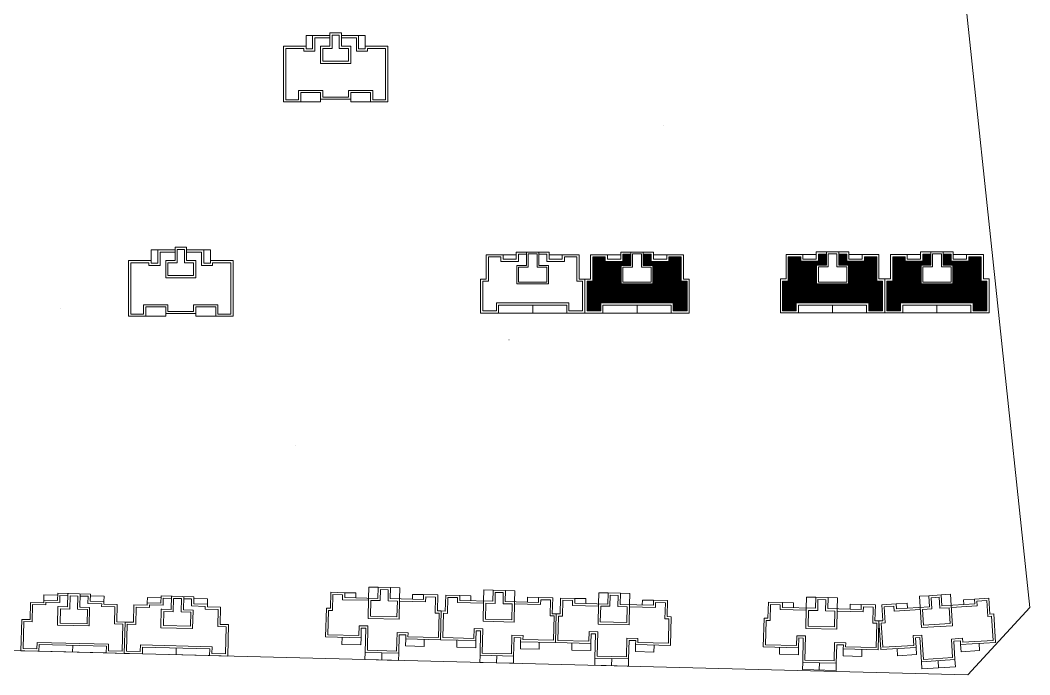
# Model space of a CAD drawing. Extents: x 188590 to 251590, y -4075 to 40422.
# Drawn here: x 195076 to 197816, y -1081 to 695 of the extents above; entities that cross this region are included whole.
import ezdxf

# ---------------------------------------------------------------- set-up
doc = ezdxf.new("R2010")
doc.units = 0
doc.header["$LTSCALE"] = 1000
doc.header["$MEASUREMENT"] = 0
for name, color, linetype, lineweight in [('140', 2, 'Continuous', 5), ('DingDianTu', 5, 'Continuous', 0), ('s2', 1, 'Continuous', 5)]:
    doc.layers.add(name, color=color, linetype=linetype, lineweight=lineweight)

# ---------------------------------------------------------------- blocks, each defined once
blk = doc.blocks.new('dafasfd')
at = {"layer": 'DingDianTu', "color": 7, "const_width": 100}
blk.add_lwpolyline([(36368038, 16363912), (36368954, 16361479), (36372042, 16362641), (36374261, 16356745), (36369114, 16354807), (36369537, 16353684), (36361113, 16350514), (36359352, 16355194), (36360288, 16355546), (36359830, 16356763), (36358894, 16356410), (36357556, 16359967)], close=True, dxfattribs=at)
for points in [[(36363546, 16362221), (36362876, 16363999), (36359039, 16362555), (36359708, 16360777)], [(36371734, 16355794), (36372686, 16353267), (36369878, 16352210), (36369350, 16353614)]]:
    blk.add_lwpolyline(points, dxfattribs=at)
at = {"layer": 'DingDianTu', "color": 7}
for points in [[(36369878, 16352210), (36361642, 16349110), (36361113, 16350514)], [(36368038, 16363912), (36371127, 16365074), (36372042, 16362641)]]:
    blk.add_lwpolyline(points, dxfattribs=at)
blk = doc.blocks.new('*E49')
at = {"layer": 'DingDianTu', "color": 7, "xscale": 0.001000002024510444, "yscale": 0.001000000163912773, "zscale": 0.001, "rotation": 339.3761177849276}
blk.add_blockref('dafasfd', (22613, -20413), dxfattribs=at)
blk = doc.blocks.new('*E48')
at = {"layer": 'DingDianTu', "color": 7, "xscale": 0.001000002024510444, "yscale": 0.001000000163912773, "zscale": 0.001, "rotation": 339.3761177849276}
blk.add_blockref('dafasfd', (22613, -20413), dxfattribs=at)
blk = doc.blocks.new('*E47')
at = {"layer": 'DingDianTu', "color": 7, "xscale": 0.001000002024510444, "yscale": 0.001000000163912773, "zscale": 0.001, "rotation": 339.3761177849276}
blk.add_blockref('dafasfd', (22613, -20413), dxfattribs=at)
blk = doc.blocks.new('*E46')
at = {"layer": 'DingDianTu', "color": 7, "xscale": 0.001000002024510444, "yscale": 0.001000000163912773, "zscale": 0.001, "rotation": 339.3761177849276}
blk.add_blockref('dafasfd', (22613, -20413), dxfattribs=at)

msp = doc.modelspace()

# ---------------------------------------------------------------- hatches: boundary and pattern name
at = {"layer": 's2', "linetype": 'ByBlock'}
h = msp.add_hatch(dxfattribs=at)
h.set_pattern_fill('ANSI31', color=256, scale=1.2, style=0)
h.set_pattern_definition([(45, (-1078464.3228, -567305.7308), (-1.3470384182, 1.3470384182), [])])
h.paths.add_polyline_path([(196885.6, -13.2), (196870, -13.2), (196870, 52.8), (196836.4, 52.8), (196836.4, 40.8), (196788.4, 40.8), (196788.4, 60), (196766.8, 60), (196766.8, 30), (196793.2, 30), (196793.2, -20.4), (196706.8, -20.4), (196706.8, 30), (196733.2, 30), (196733.2, 60), (196711.6, 60), (196711.6, 40.8), (196663.6, 40.8), (196663.6, 52.8), (196630, 52.8), (196630, -13.2), (196614.4, -13.2), (196614.4, -93.6), (196651.6, -93.6), (196651.6, -72), (196750, -72), (196848.4, -72), (196848.4, -93.6), (196885.6, -93.6)])
h = msp.add_hatch(dxfattribs=at)
h.set_pattern_fill('ANSI31', color=256, scale=1.2, style=0)
h.set_pattern_definition([(45, (-1077933.803, -567305.3155), (-1.3470384182, 1.3470384182), [])])
h.paths.add_polyline_path([(197416.1, -12.8), (197400.5, -12.8), (197400.5, 53.2), (197366.9, 53.2), (197366.9, 41.2), (197318.9, 41.2), (197318.9, 60.4), (197297.3, 60.4), (197297.3, 30.4), (197323.7, 30.4), (197323.7, -20), (197237.3, -20), (197237.3, 30.4), (197263.7, 30.4), (197263.7, 60.4), (197242.1, 60.4), (197242.1, 41.2), (197194.1, 41.2), (197194.1, 53.2), (197160.5, 53.2), (197160.5, -12.8), (197144.9, -12.8), (197144.9, -93.2), (197182.1, -93.2), (197182.1, -71.6), (197280.5, -71.6), (197378.9, -71.6), (197378.9, -93.2), (197416.1, -93.2)])
h = msp.add_hatch(dxfattribs=at)
h.set_pattern_fill('ANSI31', color=256, scale=1.2, style=0)
h.set_pattern_definition([(45, (-1077650.603, -567305.3155), (-1.3470384182, 1.3470384182), [])])
h.paths.add_polyline_path([(197699.3, -12.8), (197683.7, -12.8), (197683.7, 53.2), (197650.1, 53.2), (197650.1, 41.2), (197602.1, 41.2), (197602.1, 60.4), (197580.5, 60.4), (197580.5, 30.4), (197606.9, 30.4), (197606.9, -20), (197520.5, -20), (197520.5, 30.4), (197546.9, 30.4), (197546.9, 60.4), (197525.3, 60.4), (197525.3, 41.2), (197477.3, 41.2), (197477.3, 53.2), (197443.7, 53.2), (197443.7, -12.8), (197428.1, -12.8), (197428.1, -93.2), (197465.3, -93.2), (197465.3, -71.6), (197563.7, -71.6), (197662.1, -71.6), (197662.1, -93.2), (197699.3, -93.2)])

# ---------------------------------------------------------------- linework, layer by layer
at = {"layer": '140', "color": 7}
for p, q in [((197815.7, -898.1), (197505.6, 2027.2)), ((195916.6, 660.6), (195916.6, 653.4)), ((195947.8, 660.6), (195916.6, 660.6)), ((195947.8, 653.4), (195947.8, 660.6)), ((195947.8, 624.6), (195947.8, 660.6)), ((195851.8, 653.4), (195869.8, 653.4)), ((195851.8, 624.6), (195851.8, 653.4)), ((195869.8, 653.4), (195869.8, 617.4)), ((195916.6, 653.4), (195869.8, 653.4)), ((195875.8, 647.4), (195875.8, 611.4)), ((195916.6, 647.4), (195875.8, 647.4)), ((195916.6, 653.4), (195916.6, 624.6)), ((195922.6, 654.6), (195922.6, 653.4)), ((195941.8, 654.6), (195922.6, 654.6)), ((195922.6, 653.4), (195922.6, 618.6)), ((195941.8, 618.6), (195941.8, 654.6)), ((195994.6, 653.4), (195947.8, 653.4)), ((195988.6, 647.4), (195947.8, 647.4)), ((195988.6, 611.4), (195988.6, 647.4)), ((196012.6, 653.4), (195994.6, 653.4)), ((195994.6, 617.4), (195994.6, 653.4)), ((196012.6, 624.6), (196012.6, 653.4)), ((195790.6, 624.6), (195790.6, 473.4)), ((195830.2, 624.6), (195790.6, 624.6)), ((195796.6, 618.6), (195796.6, 479.4)), ((195830.2, 618.6), (195796.6, 618.6)), ((195851.8, 624.6), (195830.2, 624.6)), ((195845.8, 618.6), (195830.2, 618.6)), ((195845.8, 611.4), (195845.8, 618.6)), ((195875.8, 611.4), (195845.8, 611.4)), ((195851.8, 617.4), (195851.8, 624.6)), ((195869.8, 617.4), (195851.8, 617.4)), ((195891.4, 624.6), (195891.4, 577.8)), ((195916.6, 624.6), (195891.4, 624.6)), ((195897.4, 618.6), (195897.4, 583.8)), ((195922.6, 618.6), (195897.4, 618.6)), ((195967, 618.6), (195941.8, 618.6)), ((195973, 624.6), (195947.8, 624.6)), ((195967, 583.8), (195967, 618.6)), ((195973, 577.8), (195973, 624.6)), ((196018.6, 611.4), (195988.6, 611.4)), ((196012.6, 617.4), (195994.6, 617.4)), ((196012.6, 624.6), (196012.6, 617.4)), ((196034.2, 624.6), (196012.6, 624.6)), ((196018.6, 618.6), (196018.6, 611.4)), ((196034.2, 618.6), (196018.6, 618.6)), ((196073.8, 624.6), (196034.2, 624.6)), ((196067.8, 618.6), (196034.2, 618.6)), ((196067.8, 479.4), (196067.8, 618.6)), ((196073.8, 473.4), (196073.8, 624.6)), ((195891.4, 577.8), (195973, 577.8)), ((195897.4, 583.8), (195967, 583.8)), ((195831.4, 504.6), (195897.4, 504.6)), ((195831.4, 479.4), (195831.4, 504.6)), ((195837.4, 498.6), (195891.4, 498.6)), ((195837.4, 473.4), (195837.4, 498.6)), ((195891.4, 498.6), (195891.4, 480.6)), ((195897.4, 504.6), (195897.4, 486.6)), ((195967, 504.6), (196033, 504.6)), ((195967, 486.6), (195967, 504.6)), ((195973, 498.6), (196027, 498.6)), ((195973, 480.6), (195973, 498.6)), ((196027, 498.6), (196027, 473.4)), ((196033, 504.6), (196033, 479.4)), ((195790.6, 473.4), (195837.4, 473.4)), ((195796.6, 479.4), (195831.4, 479.4)), ((195837.4, 473.4), (195891.4, 473.4)), ((195891.4, 473.4), (195891.4, 480.6)), ((195891.4, 480.6), (195932.2, 480.6)), ((195897.4, 486.6), (195932.2, 486.6)), ((195932.2, 486.6), (195967, 486.6)), ((195932.2, 480.6), (195973, 480.6)), ((195973, 473.4), (195973, 480.6)), ((196027, 473.4), (195973, 473.4)), ((196027, 473.4), (196073.8, 473.4)), ((196033, 479.4), (196067.8, 479.4)), ((195431.7, 72), (195449.7, 72)), ((195431.7, 43.2), (195431.7, 72)), ((195449.7, 72), (195449.7, 36)), ((195496.5, 72), (195449.7, 72)), ((195455.7, 66), (195455.7, 30)), ((195496.5, 66), (195455.7, 66)), ((195496.5, 79.2), (195496.5, 72)), ((195527.7, 79.2), (195496.5, 79.2)), ((195496.5, 72), (195496.5, 43.2)), ((195502.5, 73.2), (195502.5, 72)), ((195521.7, 73.2), (195502.5, 73.2)), ((195502.5, 72), (195502.5, 37.2)), ((195521.7, 37.2), (195521.7, 73.2)), ((195527.7, 72), (195527.7, 79.2)), ((195527.7, 43.2), (195527.7, 79.2)), ((195574.5, 72), (195527.7, 72)), ((195568.5, 66), (195527.7, 66)), ((195568.5, 30), (195568.5, 66)), ((195592.5, 72), (195574.5, 72)), ((195574.5, 36), (195574.5, 72)), ((195592.5, 43.2), (195592.5, 72)), ((196340.8, 58.8), (196386.4, 58.8)), ((196340.8, -7.2), (196340.8, 58.8)), ((196384, 58.8), (196386.4, 58.8)), ((196386.4, 58.8), (196422.4, 58.8)), ((196386.4, 58.8), (196386.4, 46.8)), ((196422.4, 66), (196511.2, 66)), ((196422.4, 46.8), (196422.4, 66)), ((196428.4, 60), (196450, 60)), ((196428.4, 40.8), (196428.4, 60)), ((196450, 66), (196450, 30)), ((196478.8, 61.2), (196454.8, 61.2)), ((196454.8, 61.2), (196454.8, 25.2)), ((196478.8, 25.2), (196478.8, 61.2)), ((196483.6, 30), (196483.6, 66)), ((196483.6, 60), (196505.2, 60)), ((196505.2, 60), (196505.2, 40.8)), ((196511.2, 66), (196511.2, 46.8)), ((196547.2, 58.8), (196511.2, 58.8)), ((196547.2, 58.8), (196592.8, 58.8)), ((196547.2, 46.8), (196547.2, 58.8)), ((196592.8, 58.8), (196592.8, -7.2)), ((196624, 58.8), (196669.6, 58.8)), ((196624, -7.2), (196624, 58.8)), ((196667.2, 58.8), (196669.6, 58.8)), ((196669.6, 58.8), (196705.6, 58.8)), ((196669.6, 58.8), (196669.6, 46.8)), ((196705.6, 66), (196794.4, 66)), ((196705.6, 46.8), (196705.6, 66)), ((196711.6, 60), (196733.2, 60)), ((196711.6, 40.8), (196711.6, 60)), ((196733.2, 66), (196733.2, 30)), ((196762, 61.2), (196738, 61.2)), ((196738, 61.2), (196738, 25.2)), ((196762, 25.2), (196762, 61.2)), ((196766.8, 30), (196766.8, 66)), ((196766.8, 60), (196788.4, 60)), ((196788.4, 60), (196788.4, 40.8)), ((196794.4, 66), (196794.4, 46.8)), ((196830.4, 58.8), (196794.4, 58.8)), ((196830.4, 58.8), (196876, 58.8)), ((196830.4, 46.8), (196830.4, 58.8)), ((196876, 58.8), (196876, -7.2)), ((197154.5, 59.2), (197200.1, 59.2)), ((197154.5, -6.8), (197154.5, 59.2)), ((197197.7, 59.2), (197200.1, 59.2)), ((197200.1, 59.2), (197236.1, 59.2)), ((197200.1, 59.2), (197200.1, 47.2)), ((197236.1, 66.4), (197324.9, 66.4)), ((197236.1, 47.2), (197236.1, 66.4)), ((197242.1, 60.4), (197263.7, 60.4)), ((197242.1, 41.2), (197242.1, 60.4)), ((197263.7, 66.4), (197263.7, 30.4)), ((197292.5, 61.6), (197268.5, 61.6)), ((197268.5, 61.6), (197268.5, 25.6)), ((197292.5, 25.6), (197292.5, 61.6)), ((197297.3, 30.4), (197297.3, 66.4)), ((197297.3, 60.4), (197318.9, 60.4)), ((197318.9, 60.4), (197318.9, 41.2)), ((197324.9, 66.4), (197324.9, 47.2)), ((197360.9, 59.2), (197324.9, 59.2)), ((197360.9, 59.2), (197406.5, 59.2)), ((197360.9, 47.2), (197360.9, 59.2)), ((197406.5, 59.2), (197406.5, -6.8)), ((197437.7, 59.2), (197483.3, 59.2)), ((197437.7, -6.8), (197437.7, 59.2)), ((197480.9, 59.2), (197483.3, 59.2)), ((197483.3, 59.2), (197519.3, 59.2)), ((197483.3, 59.2), (197483.3, 47.2)), ((197519.3, 66.4), (197608.1, 66.4)), ((197519.3, 47.2), (197519.3, 66.4)), ((197525.3, 60.4), (197546.9, 60.4)), ((197525.3, 41.2), (197525.3, 60.4)), ((197546.9, 66.4), (197546.9, 30.4)), ((197575.7, 61.6), (197551.7, 61.6)), ((197551.7, 61.6), (197551.7, 25.6)), ((197575.7, 25.6), (197575.7, 61.6)), ((197580.5, 30.4), (197580.5, 66.4)), ((197580.5, 60.4), (197602.1, 60.4)), ((197602.1, 60.4), (197602.1, 41.2)), ((197608.1, 66.4), (197608.1, 47.2)), ((197644.1, 59.2), (197608.1, 59.2)), ((197644.1, 59.2), (197689.7, 59.2)), ((197644.1, 47.2), (197644.1, 59.2)), ((197689.7, 59.2), (197689.7, -6.8)), ((195370.5, 43.2), (195370.5, -108)), ((195410.1, 43.2), (195370.5, 43.2)), ((195376.5, 37.2), (195376.5, -102)), ((195410.1, 37.2), (195376.5, 37.2)), ((195431.7, 43.2), (195410.1, 43.2)), ((195425.7, 37.2), (195410.1, 37.2)), ((195425.7, 30), (195425.7, 37.2)), ((195455.7, 30), (195425.7, 30)), ((195431.7, 36), (195431.7, 43.2)), ((195449.7, 36), (195431.7, 36)), ((195471.3, 43.2), (195471.3, -3.6)), ((195496.5, 43.2), (195471.3, 43.2)), ((195477.3, 37.2), (195477.3, 2.4)), ((195502.5, 37.2), (195477.3, 37.2)), ((195546.9, 37.2), (195521.7, 37.2)), ((195552.9, 43.2), (195527.7, 43.2)), ((195546.9, 2.4), (195546.9, 37.2)), ((195552.9, -3.6), (195552.9, 43.2)), ((195598.5, 30), (195568.5, 30)), ((195592.5, 36), (195574.5, 36)), ((195592.5, 43.2), (195592.5, 36)), ((195614.1, 43.2), (195592.5, 43.2)), ((195598.5, 37.2), (195598.5, 30)), ((195614.1, 37.2), (195598.5, 37.2)), ((195653.7, 43.2), (195614.1, 43.2)), ((195647.7, 37.2), (195614.1, 37.2)), ((195647.7, -102), (195647.7, 37.2)), ((195653.7, -108), (195653.7, 43.2)), ((196346.8, 52.8), (196380.4, 52.8)), ((196346.8, -13.2), (196346.8, 52.8)), ((196380.4, 52.8), (196380.4, 40.8)), ((196380.4, 40.8), (196428.4, 40.8)), ((196386.4, 46.8), (196422.4, 46.8)), ((196423.6, 30), (196423.6, -20.4)), ((196450, 30), (196423.6, 30)), ((196510, 30), (196483.6, 30)), ((196505.2, 40.8), (196553.2, 40.8)), ((196510, -20.4), (196510, 30)), ((196511.2, 46.8), (196547.2, 46.8)), ((196553.2, 52.8), (196586.8, 52.8)), ((196553.2, 40.8), (196553.2, 52.8)), ((196586.8, 52.8), (196586.8, -13.2)), ((196630, 52.8), (196663.6, 52.8)), ((196630, -13.2), (196630, 52.8)), ((196663.6, 52.8), (196663.6, 40.8)), ((196663.6, 40.8), (196711.6, 40.8)), ((196669.6, 46.8), (196705.6, 46.8)), ((196706.8, 30), (196706.8, -20.4)), ((196733.2, 30), (196706.8, 30)), ((196793.2, 30), (196766.8, 30)), ((196788.4, 40.8), (196836.4, 40.8)), ((196793.2, -20.4), (196793.2, 30)), ((196794.4, 46.8), (196830.4, 46.8)), ((196836.4, 52.8), (196870, 52.8)), ((196836.4, 40.8), (196836.4, 52.8)), ((196870, 52.8), (196870, -13.2)), ((197160.5, 53.2), (197194.1, 53.2)), ((197160.5, -12.8), (197160.5, 53.2)), ((197194.1, 53.2), (197194.1, 41.2)), ((197194.1, 41.2), (197242.1, 41.2)), ((197200.1, 47.2), (197236.1, 47.2)), ((197237.3, 30.4), (197237.3, -20)), ((197263.7, 30.4), (197237.3, 30.4)), ((197323.7, 30.4), (197297.3, 30.4)), ((197318.9, 41.2), (197366.9, 41.2)), ((197323.7, -20), (197323.7, 30.4)), ((197324.9, 47.2), (197360.9, 47.2)), ((197366.9, 53.2), (197400.5, 53.2)), ((197366.9, 41.2), (197366.9, 53.2)), ((197400.5, 53.2), (197400.5, -12.8)), ((197443.7, 53.2), (197477.3, 53.2)), ((197443.7, -12.8), (197443.7, 53.2)), ((197477.3, 53.2), (197477.3, 41.2)), ((197477.3, 41.2), (197525.3, 41.2)), ((197483.3, 47.2), (197519.3, 47.2)), ((197520.5, 30.4), (197520.5, -20)), ((197546.9, 30.4), (197520.5, 30.4)), ((197606.9, 30.4), (197580.5, 30.4)), ((197602.1, 41.2), (197650.1, 41.2)), ((197606.9, -20), (197606.9, 30.4)), ((197608.1, 47.2), (197644.1, 47.2)), ((197650.1, 53.2), (197683.7, 53.2)), ((197650.1, 41.2), (197650.1, 53.2)), ((197683.7, 53.2), (197683.7, -12.8)), ((195477.3, 2.4), (195546.9, 2.4)), ((196428.4, 25.2), (196428.4, -15.6)), ((196454.8, 25.2), (196428.4, 25.2)), ((196505.2, 25.2), (196478.8, 25.2)), ((196505.2, -15.6), (196505.2, 25.2)), ((196711.6, 25.2), (196711.6, -15.6)), ((196738, 25.2), (196711.6, 25.2)), ((196788.4, 25.2), (196762, 25.2)), ((196788.4, -15.6), (196788.4, 25.2)), ((197242.1, 25.6), (197242.1, -15.2)), ((197268.5, 25.6), (197242.1, 25.6)), ((197318.9, 25.6), (197292.5, 25.6)), ((197318.9, -15.2), (197318.9, 25.6)), ((197525.3, 25.6), (197525.3, -15.2)), ((197551.7, 25.6), (197525.3, 25.6)), ((197602.1, 25.6), (197575.7, 25.6)), ((197602.1, -15.2), (197602.1, 25.6)), ((195471.3, -3.6), (195552.9, -3.6)), ((196325.2, -7.2), (196340.8, -7.2)), ((196325.2, -99.6), (196325.2, -7.2)), ((196331.2, -13.2), (196346.8, -13.2)), ((196331.2, -93.6), (196331.2, -13.2)), ((196423.6, -19.2), (196423.6, -20.4)), ((196423.6, -20.4), (196510, -20.4)), ((196428.4, -15.6), (196505.2, -15.6)), ((196508.8, -20.4), (196510, -20.4)), ((196586.8, -13.2), (196602.4, -13.2)), ((196592.8, -7.2), (196608.4, -7.2)), ((196602.4, -13.2), (196602.4, -93.6)), ((196608.4, -7.2), (196608.4, -99.6)), ((196608.4, -7.2), (196624, -7.2)), ((196608.4, -99.6), (196608.4, -7.2)), ((196614.4, -13.2), (196630, -13.2)), ((196614.4, -93.6), (196614.4, -13.2)), ((196706.8, -19.2), (196706.8, -20.4)), ((196706.8, -20.4), (196793.2, -20.4)), ((196711.6, -15.6), (196788.4, -15.6)), ((196792, -20.4), (196793.2, -20.4)), ((196870, -13.2), (196885.6, -13.2)), ((196876, -7.2), (196891.6, -7.2)), ((196885.6, -13.2), (196885.6, -93.6)), ((196891.6, -7.2), (196891.6, -99.6)), ((197138.9, -6.8), (197154.5, -6.8)), ((197138.9, -99.2), (197138.9, -6.8)), ((197144.9, -12.8), (197160.5, -12.8)), ((197144.9, -93.2), (197144.9, -12.8)), ((197237.3, -18.8), (197237.3, -20)), ((197237.3, -20), (197323.7, -20)), ((197242.1, -15.2), (197318.9, -15.2)), ((197322.5, -20), (197323.7, -20)), ((197400.5, -12.8), (197416.1, -12.8)), ((197406.5, -6.8), (197422.1, -6.8)), ((197416.1, -12.8), (197416.1, -93.2)), ((197422.1, -6.8), (197422.1, -99.2)), ((197422.1, -6.8), (197437.7, -6.8)), ((197422.1, -99.2), (197422.1, -6.8)), ((197428.1, -12.8), (197443.7, -12.8)), ((197428.1, -93.2), (197428.1, -12.8)), ((197520.5, -18.8), (197520.5, -20)), ((197520.5, -20), (197606.9, -20)), ((197525.3, -15.2), (197602.1, -15.2)), ((197605.7, -20), (197606.9, -20)), ((197683.7, -12.8), (197699.3, -12.8)), ((197689.7, -6.8), (197705.3, -6.8)), ((197699.3, -12.8), (197699.3, -93.2)), ((197705.3, -6.8), (197705.3, -99.2)), ((195411.3, -76.8), (195477.3, -76.8)), ((195411.3, -102), (195411.3, -76.8)), ((195477.3, -76.8), (195477.3, -94.8)), ((195546.9, -76.8), (195612.9, -76.8)), ((195546.9, -94.8), (195546.9, -76.8)), ((195612.9, -76.8), (195612.9, -102)), ((196368.4, -72), (196368.4, -93.6)), ((196466.8, -72), (196368.4, -72)), ((196374.4, -78), (196374.4, -99.6)), ((196466.8, -78), (196374.4, -78)), ((196565.2, -72), (196466.8, -72)), ((196559.2, -78), (196466.8, -78)), ((196466.8, -78), (196466.8, -99.6)), ((196559.2, -99.6), (196559.2, -78)), ((196565.2, -93.6), (196565.2, -72)), ((196651.6, -72), (196651.6, -93.6)), ((196750, -72), (196651.6, -72)), ((196657.6, -78), (196657.6, -99.6)), ((196750, -78), (196657.6, -78)), ((196848.4, -72), (196750, -72)), ((196842.4, -78), (196750, -78)), ((196750, -78), (196750, -99.6)), ((196842.4, -99.6), (196842.4, -78)), ((196848.4, -93.6), (196848.4, -72)), ((197182.1, -71.6), (197182.1, -93.2)), ((197280.5, -71.6), (197182.1, -71.6)), ((197188.1, -77.6), (197188.1, -99.2)), ((197280.5, -77.6), (197188.1, -77.6)), ((197378.9, -71.6), (197280.5, -71.6)), ((197372.9, -77.6), (197280.5, -77.6)), ((197280.5, -77.6), (197280.5, -99.2)), ((197372.9, -99.2), (197372.9, -77.6)), ((197378.9, -93.2), (197378.9, -71.6)), ((197465.3, -71.6), (197465.3, -93.2)), ((197563.7, -71.6), (197465.3, -71.6)), ((197471.3, -77.6), (197471.3, -99.2)), ((197563.7, -77.6), (197471.3, -77.6)), ((197662.1, -71.6), (197563.7, -71.6)), ((197656.1, -77.6), (197563.7, -77.6)), ((197563.7, -77.6), (197563.7, -99.2)), ((197656.1, -99.2), (197656.1, -77.6)), ((197662.1, -93.2), (197662.1, -71.6)), ((195370.5, -108), (195417.3, -108)), ((195376.5, -102), (195411.3, -102)), ((195417.3, -82.8), (195471.3, -82.8)), ((195417.3, -108), (195417.3, -82.8)), ((195417.3, -108), (195471.3, -108)), ((195471.3, -82.8), (195471.3, -100.8)), ((195471.3, -108), (195471.3, -100.8)), ((195471.3, -100.8), (195512.1, -100.8)), ((195477.3, -94.8), (195512.1, -94.8)), ((195512.1, -94.8), (195546.9, -94.8)), ((195512.1, -100.8), (195552.9, -100.8)), ((195552.9, -82.8), (195606.9, -82.8)), ((195552.9, -100.8), (195552.9, -82.8)), ((195552.9, -108), (195552.9, -100.8)), ((195606.9, -108), (195552.9, -108)), ((195606.9, -82.8), (195606.9, -108)), ((195606.9, -108), (195653.7, -108)), ((195612.9, -102), (195647.7, -102)), ((196374.4, -99.6), (196325.2, -99.6)), ((196368.4, -93.6), (196331.2, -93.6)), ((196466.8, -99.6), (196374.4, -99.6)), ((196466.8, -99.6), (196559.2, -99.6)), ((196608.4, -99.6), (196559.2, -99.6)), ((196602.4, -93.6), (196565.2, -93.6)), ((196657.6, -99.6), (196608.4, -99.6)), ((196651.6, -93.6), (196614.4, -93.6)), ((196750, -99.6), (196657.6, -99.6)), ((196750, -99.6), (196842.4, -99.6)), ((196891.6, -99.6), (196842.4, -99.6)), ((196885.6, -93.6), (196848.4, -93.6)), ((197188.1, -99.2), (197138.9, -99.2)), ((197182.1, -93.2), (197144.9, -93.2)), ((197280.5, -99.2), (197188.1, -99.2)), ((197280.5, -99.2), (197372.9, -99.2)), ((197422.1, -99.2), (197372.9, -99.2)), ((197416.1, -93.2), (197378.9, -93.2)), ((197471.3, -99.2), (197422.1, -99.2)), ((197465.3, -93.2), (197428.1, -93.2)), ((197563.7, -99.2), (197471.3, -99.2)), ((197563.7, -99.2), (197656.1, -99.2)), ((197705.3, -99.2), (197656.1, -99.2)), ((197699.3, -93.2), (197662.1, -93.2)), ((196021.8, -872.8), (196022.5, -842.8)), ((196022.5, -842.8), (196047.7, -843.4)), ((196046.9, -873.4), (196047.7, -843.4)), ((196047.7, -843.4), (196081.3, -844.2)), ((196081.3, -844.2), (196080.5, -874.2)), ((196081.3, -844.2), (196106.5, -844.8)), ((196106.5, -844.8), (196105.7, -874.8)), ((195140.4, -877.9), (195140.8, -863.5)), ((195140.8, -863.5), (195178, -864.5)), ((195178.1, -859.7), (195177.6, -878.9)), ((195266.9, -861.9), (195178.1, -859.7)), ((195183.9, -865.8), (195183.4, -885)), ((195205.5, -866.4), (195183.9, -865.8)), ((195205.7, -860.4), (195204.8, -895.2)), ((195211.5, -866.6), (195210.6, -902.5)), ((195233.1, -867.1), (195211.5, -866.6)), ((195232.2, -903.1), (195233.1, -867.1)), ((195238.3, -897.2), (195239.3, -861.2)), ((195260.7, -867.8), (195239.1, -867.2)), ((195260.2, -887), (195260.7, -867.8)), ((195266.4, -881.1), (195266.9, -861.9)), ((195303.9, -867.7), (195266.7, -866.7)), ((195303.6, -882.1), (195303.9, -867.7)), ((195421.1, -885.1), (195421.5, -870.7)), ((195421.5, -870.7), (195458.7, -871.6)), ((195458.8, -866.8), (195458.3, -886)), ((195547.6, -869.1), (195458.8, -866.8)), ((195464.6, -873), (195464.2, -892.2)), ((195486.2, -873.5), (195464.6, -873)), ((195486.4, -867.5), (195485.5, -902.3)), ((195492.2, -873.7), (195491.3, -909.7)), ((195513.8, -874.2), (195492.2, -873.7)), ((195512.9, -910.2), (195513.8, -874.2)), ((195519.1, -904.4), (195520, -868.4)), ((195541.4, -874.9), (195519.8, -874.4)), ((195540.9, -894.1), (195541.4, -874.9)), ((195547.1, -888.3), (195547.6, -869.1)), ((195584.6, -874.8), (195547.4, -873.9)), ((195584.3, -889.2), (195584.6, -874.8)), ((195917.8, -900.2), (195918.9, -857)), ((195918.9, -857), (195957.3, -858)), ((195923.7, -906.3), (195924.8, -863.1)), ((195924.8, -863.1), (195951.2, -863.8)), ((195951.2, -863.8), (195950.8, -877)), ((195957.3, -858), (195957, -871.1)), ((195957, -871.1), (196046.9, -873.4)), ((195957.3, -858), (195987.3, -858.7)), ((195987.3, -858.7), (195987, -871.9)), ((196021.8, -872.8), (196020.4, -927.9)), ((196053.5, -849.5), (196052.8, -879.5)), ((196075.1, -850.1), (196053.5, -849.5)), ((196074.4, -880.1), (196075.1, -850.1)), ((196080.5, -874.2), (196170.5, -876.4)), ((196104.4, -930), (196105.7, -874.8)), ((196140.5, -875.7), (196140.8, -862.5)), ((196140.8, -862.5), (196170.8, -863.2)), ((196170.5, -876.4), (196170.8, -863.2)), ((196170.8, -863.2), (196209.2, -864.2)), ((196176.4, -882.6), (196176.7, -869.4)), ((196176.7, -869.4), (196203.1, -870)), ((196203.1, -870), (196202, -913.2)), ((196209.2, -864.2), (196208.2, -907.4)), ((196229.7, -907.9), (196230.8, -864.7)), ((196230.8, -864.7), (196269.2, -865.7)), ((196235.6, -914.1), (196236.7, -870.9)), ((196236.7, -870.9), (196263.1, -871.5)), ((196263.1, -871.5), (196262.7, -884.7)), ((196269.2, -865.7), (196268.9, -878.9)), ((196269.2, -865.7), (196299.2, -866.4)), ((196299.2, -866.4), (196298.9, -879.6)), ((196333.7, -880.5), (196334.4, -850.5)), ((196334.4, -850.5), (196359.6, -851.1)), ((196358.8, -881.1), (196359.6, -851.1)), ((196359.6, -851.1), (196393.2, -851.9)), ((196365.4, -857.3), (196364.7, -887.2)), ((196387, -857.8), (196365.4, -857.3)), ((196386.3, -887.8), (196387, -857.8)), ((196393.2, -851.9), (196392.4, -881.9)), ((196393.2, -851.9), (196418.4, -852.6)), ((196418.4, -852.6), (196417.6, -882.6)), ((196452.4, -883.4), (196452.7, -870.2)), ((196452.7, -870.2), (196482.7, -871)), ((196482.4, -884.2), (196482.7, -871)), ((196482.7, -871), (196521.1, -871.9)), ((196521.1, -871.9), (196520.1, -915.1)), ((196541.6, -915.6), (196542.7, -872.5)), ((196542.7, -872.5), (196581.1, -873.4)), ((196581.1, -873.4), (196580.8, -886.6)), ((196581.1, -873.4), (196611.1, -874.1)), ((196611.1, -874.1), (196610.8, -887.3)), ((196645.6, -888.2), (196646.3, -858.2)), ((196646.3, -858.2), (196671.5, -858.8)), ((196670.8, -888.8), (196671.5, -858.8)), ((196671.5, -858.8), (196705.1, -859.7)), ((196677.3, -865), (196676.6, -895)), ((196698.9, -865.5), (196677.3, -865)), ((196698.2, -895.5), (196698.9, -865.5)), ((196705.1, -859.7), (196704.3, -889.7)), ((196705.1, -859.7), (196730.3, -860.3)), ((196730.3, -860.3), (196729.5, -890.3)), ((197209.2, -899.8), (197209.9, -869.8)), ((197209.9, -869.8), (197235.1, -870.4)), ((197234.4, -900.4), (197235.1, -870.4)), ((197235.1, -870.4), (197268.7, -871.3)), ((197241, -876.6), (197240.2, -906.6)), ((197262.6, -877.1), (197241, -876.6)), ((197268.7, -871.3), (197268, -901.2)), ((197268.7, -871.3), (197293.9, -871.9)), ((197293.9, -871.9), (197293.2, -901.9)), ((197516.4, -867.7), (197541.6, -866.1)), ((197518.3, -897.6), (197516.4, -867.7)), ((197541.6, -866.1), (197575.1, -864)), ((197543.4, -896), (197541.6, -866.1)), ((197569.5, -870.4), (197547.9, -871.7)), ((197547.9, -871.7), (197549.8, -901.7)), ((197571.3, -900.3), (197569.5, -870.4)), ((197575.1, -864), (197600.2, -862.4)), ((197575.1, -864), (197577, -893.9)), ((197600.2, -862.4), (197602.1, -892.4)), ((197636, -877), (197666, -875.2)), ((197666, -875.2), (197704.3, -872.8)), ((197666.8, -888.3), (197666, -875.2)), ((197704.3, -872.8), (197707, -915.9)), ((195104.2, -884.2), (195103, -931)), ((195140.2, -885.1), (195104.2, -884.2)), ((195110.1, -890.4), (195108.9, -937.2)), ((195146.1, -891.3), (195110.1, -890.4)), ((195140.4, -877.9), (195140.2, -885.1)), ((195177.6, -878.9), (195140.4, -877.9)), ((195146.3, -884.1), (195146.1, -891.3)), ((195183.4, -885), (195146.3, -884.1)), ((195178.4, -895.7), (195177.1, -944.9)), ((195179.6, -895.7), (195178.4, -895.7)), ((195204.8, -896.4), (195179.6, -895.7)), ((195185.4, -901.9), (195184.5, -940.3)), ((195210.6, -902.5), (195185.4, -901.9)), ((195204.8, -895.2), (195204.8, -896.4)), ((195258.6, -903.8), (195232.2, -903.1)), ((195239.5, -897.3), (195238.3, -897.2)), ((195264.7, -897.9), (195239.5, -897.3)), ((195257.6, -942.1), (195258.6, -903.8)), ((195297.4, -887.9), (195260.2, -887)), ((195263.5, -948.3), (195264.7, -899.1)), ((195264.7, -899.1), (195264.7, -897.9)), ((195303.6, -882.1), (195266.4, -881.1)), ((195297.2, -895.1), (195297.4, -887.9)), ((195333.2, -896), (195297.2, -895.1)), ((195303.4, -889.3), (195303.6, -882.1)), ((195339.4, -890.2), (195303.4, -889.3)), ((195332, -942.8), (195333.2, -896)), ((195338.2, -937), (195339.4, -890.2)), ((195384.9, -891.3), (195383.8, -938.1)), ((195420.9, -892.3), (195384.9, -891.3)), ((195390.8, -897.5), (195389.6, -944.3)), ((195426.8, -898.4), (195390.8, -897.5)), ((195421.1, -885.1), (195420.9, -892.3)), ((195458.3, -886), (195421.1, -885.1)), ((195427, -891.2), (195426.8, -898.4)), ((195464.2, -892.2), (195427, -891.2)), ((195459.1, -902.8), (195457.8, -952)), ((195460.3, -902.9), (195459.1, -902.8)), ((195485.5, -903.5), (195460.3, -902.9)), ((195485.5, -902.3), (195485.5, -903.5)), ((195578.1, -895.1), (195540.9, -894.1)), ((195584.3, -889.2), (195547.1, -888.3)), ((195577.9, -902.3), (195578.1, -895.1)), ((195613.9, -903.2), (195577.9, -902.3)), ((195584.1, -896.4), (195584.3, -889.2)), ((195620.1, -897.3), (195584.1, -896.4)), ((195612.7, -950), (195613.9, -903.2)), ((195618.9, -944.1), (195620.1, -897.3)), ((195905.1, -977.9), (195907, -899.9)), ((195907, -899.9), (195917.8, -900.2)), ((195950.8, -877), (196021.6, -878.7)), ((196027.6, -878.9), (196026.5, -922.1)), ((196052.8, -879.5), (196027.6, -878.9)), ((196099.6, -880.7), (196074.4, -880.1)), ((196098.5, -923.9), (196099.6, -880.7)), ((196105.6, -880.8), (196176.4, -882.6)), ((196262.7, -884.7), (196333.5, -886.5)), ((196268.9, -878.9), (196358.8, -881.1)), ((196333.7, -880.5), (196332.3, -935.7)), ((196339.5, -886.6), (196338.4, -929.8)), ((196364.7, -887.2), (196339.5, -886.6)), ((196411.5, -888.4), (196386.3, -887.8)), ((196392.4, -881.9), (196482.4, -884.2)), ((196410.4, -931.6), (196411.5, -888.4)), ((196416.3, -937.7), (196417.6, -882.6)), ((196417.5, -888.6), (196488.3, -890.3)), ((196488.3, -890.3), (196488.6, -877.1)), ((196488.6, -877.1), (196515, -877.8)), ((196515, -877.8), (196513.9, -921)), ((196547.5, -921.8), (196548.6, -878.6)), ((196548.6, -878.6), (196575, -879.3)), ((196575, -879.3), (196574.6, -892.4)), ((196574.6, -892.4), (196645.4, -894.2)), ((196580.8, -886.6), (196670.8, -888.8)), ((196645.6, -888.2), (196644.2, -943.4)), ((196651.4, -894.3), (196650.3, -937.5)), ((196676.6, -895), (196651.4, -894.3)), ((196723.4, -896.1), (196698.2, -895.5)), ((196704.3, -889.7), (196794.3, -891.9)), ((196722.3, -939.3), (196723.4, -896.1)), ((196728.2, -945.5), (196729.5, -890.3)), ((196729.4, -896.3), (196800.2, -898)), ((196764.3, -891.1), (196764.6, -877.9)), ((196764.6, -877.9), (196794.6, -878.7)), ((196794.3, -891.9), (196794.6, -878.7)), ((196794.6, -878.7), (196833, -879.6)), ((196800.2, -898), (196800.5, -884.8)), ((196800.5, -884.8), (196826.9, -885.5)), ((196826.9, -885.5), (196825.8, -928.7)), ((196833, -879.6), (196832, -922.8)), ((197105.3, -927.2), (197106.3, -884)), ((197106.3, -884), (197144.7, -885)), ((197111.1, -933.4), (197112.2, -890.2)), ((197112.2, -890.2), (197138.6, -890.8)), ((197138.6, -890.8), (197138.3, -904)), ((197144.7, -885), (197144.4, -898.2)), ((197144.4, -898.2), (197234.4, -900.4)), ((197144.7, -885), (197174.7, -885.7)), ((197174.7, -885.7), (197174.4, -898.9)), ((197209.2, -899.8), (197207.8, -955)), ((197261.8, -907.1), (197262.6, -877.1)), ((197268, -901.2), (197357.9, -903.5)), ((197291.8, -957.1), (197293.2, -901.9)), ((197327.9, -902.7), (197328.3, -889.5)), ((197328.3, -889.5), (197358.3, -890.3)), ((197357.9, -903.5), (197358.3, -890.3)), ((197358.3, -890.3), (197396.6, -891.2)), ((197363.8, -909.6), (197364.1, -896.4)), ((197364.1, -896.4), (197390.5, -897.1)), ((197390.5, -897.1), (197389.4, -940.3)), ((197396.6, -891.2), (197395.6, -934.4)), ((197414.5, -890.9), (197452.8, -888.5)), ((197417.2, -934), (197414.5, -890.9)), ((197420.8, -896.5), (197447.2, -894.9)), ((197423.5, -939.6), (197420.8, -896.5)), ((197447.2, -894.9), (197448, -908)), ((197448, -908), (197518.7, -903.6)), ((197452.8, -888.5), (197482.7, -886.6)), ((197452.8, -888.5), (197453.6, -901.7)), ((197453.6, -901.7), (197543.4, -896)), ((197482.7, -886.6), (197483.5, -899.8)), ((197518.3, -897.6), (197521.7, -952.7)), ((197549.8, -901.7), (197524.6, -903.2)), ((197524.6, -903.2), (197527.3, -946.3)), ((197596.5, -898.7), (197571.3, -900.3)), ((197577, -893.9), (197666.8, -888.3)), ((197599.2, -941.9), (197596.5, -898.7)), ((197605.6, -947.5), (197602.1, -892.4)), ((197602.5, -898.4), (197673.2, -893.9)), ((197636.8, -890.2), (197636, -877)), ((197647.1, -1080.8), (197815.7, -898.1)), ((197672.3, -880.8), (197698.7, -879.1)), ((197673.2, -893.9), (197672.3, -880.8)), ((197698.7, -879.1), (197701.4, -922.2)), ((195080.3, -930.4), (195078.1, -1015.6)), ((195103, -931), (195080.3, -930.4)), ((195466.1, -909), (195465.2, -947.4)), ((195491.3, -909.7), (195466.1, -909)), ((195539.3, -910.9), (195512.9, -910.2)), ((195520.3, -904.4), (195519.1, -904.4)), ((195545.4, -905), (195520.3, -904.4)), ((195538.3, -949.2), (195539.3, -910.9)), ((195544.2, -955.4), (195545.4, -906.2)), ((195545.4, -906.2), (195545.4, -905)), ((195911.3, -972), (195912.9, -906.1)), ((195912.9, -906.1), (195923.7, -906.3)), ((196020.4, -927.9), (196104.4, -930)), ((196026.5, -922.1), (196098.5, -923.9)), ((196202, -913.2), (196212.8, -913.5)), ((196208.2, -907.4), (196218.9, -907.6)), ((196212.8, -913.5), (196211.2, -979.5)), ((196218.9, -907.6), (196217, -985.6)), ((196217, -985.6), (196218.9, -907.6)), ((196218.9, -907.6), (196229.7, -907.9)), ((196223.2, -979.8), (196224.8, -913.8)), ((196224.8, -913.8), (196235.6, -914.1)), ((196338.4, -929.8), (196410.4, -931.6)), ((196513.9, -921), (196524.7, -921.2)), ((196520.1, -915.1), (196530.9, -915.4)), ((196524.7, -921.2), (196523.1, -987.2)), ((196530.9, -915.4), (196528.9, -993.3)), ((196528.9, -993.3), (196530.9, -915.4)), ((196530.9, -915.4), (196541.6, -915.6)), ((196535.1, -987.5), (196536.7, -921.5)), ((196536.7, -921.5), (196547.5, -921.8)), ((196825.8, -928.7), (196836.6, -928.9)), ((196832, -922.8), (196842.8, -923.1)), ((196836.6, -928.9), (196835, -994.9)), ((196842.8, -923.1), (196840.8, -1001.1)), ((197092.5, -1004.9), (197094.5, -927)), ((197094.5, -927), (197105.3, -927.2)), ((197138.3, -904), (197209, -905.8)), ((197215, -905.9), (197214, -949.1)), ((197240.2, -906.6), (197215, -905.9)), ((197287, -907.7), (197261.8, -907.1)), ((197285.9, -950.9), (197287, -907.7)), ((197293, -907.9), (197363.8, -909.6)), ((197701.4, -922.2), (197712.2, -921.6)), ((197707, -915.9), (197717.8, -915.2)), ((197712.2, -921.6), (197716.3, -987.4)), ((197717.8, -915.2), (197722.6, -993)), ((192182.2, -942.1), (197647.1, -1080.8)), ((195086.1, -936.6), (195084.2, -1009.8)), ((195108.9, -937.2), (195086.1, -936.6)), ((195177.1, -944.9), (195177.1, -946.1)), ((195177.1, -946.1), (195262.3, -948.3)), ((195184.5, -940.3), (195257.6, -942.1)), ((195262.3, -948.3), (195263.5, -948.3)), ((195354.8, -943.4), (195332, -942.8)), ((195361, -937.6), (195338.2, -937)), ((195353, -1016.6), (195354.8, -943.4)), ((195358.8, -1022.7), (195361, -937.6)), ((195361, -937.6), (195358.8, -1022.7)), ((195383.8, -938.1), (195361, -937.6)), ((195366.8, -943.7), (195365, -1016.9)), ((195389.6, -944.3), (195366.8, -943.7)), ((195457.8, -952), (195457.8, -953.2)), ((195457.8, -953.2), (195543, -955.4)), ((195465.2, -947.4), (195538.3, -949.2)), ((195543, -955.4), (195544.2, -955.4)), ((195635.5, -950.5), (195612.7, -950)), ((195641.7, -944.7), (195618.9, -944.1)), ((195633.7, -1023.7), (195635.5, -950.5)), ((195639.5, -1029.9), (195641.7, -944.7)), ((195995.9, -947.7), (195995.2, -974.1)), ((196019.9, -948.3), (195995.9, -947.7)), ((196001.7, -953.9), (196001.1, -980.3)), ((196013.7, -954.2), (196001.7, -953.9)), ((196012.1, -1020.2), (196013.7, -954.2)), ((196018.2, -1014.3), (196019.9, -948.3)), ((196307.8, -955.5), (196307.1, -981.9)), ((196331.8, -956.1), (196307.8, -955.5)), ((196330.1, -1022), (196331.8, -956.1)), ((196332.3, -935.7), (196416.3, -937.7)), ((196644.2, -943.4), (196728.2, -945.5)), ((196650.3, -937.5), (196722.3, -939.3)), ((197098.7, -999.1), (197100.3, -933.1)), ((197100.3, -933.1), (197111.1, -933.4)), ((197207.8, -955), (197291.8, -957.1)), ((197214, -949.1), (197285.9, -950.9)), ((197389.4, -940.3), (197400.2, -940.5)), ((197395.6, -934.4), (197406.4, -934.7)), ((197400.2, -940.5), (197398.6, -1006.5)), ((197406.4, -934.7), (197404.4, -1012.7)), ((197406.4, -934.7), (197417.2, -934)), ((197411.2, -1012.5), (197406.4, -934.7)), ((197412.7, -940.3), (197423.5, -939.6)), ((197416.9, -1006.2), (197412.7, -940.3)), ((197521.7, -952.7), (197605.6, -947.5)), ((197527.3, -946.3), (197599.2, -941.9)), ((196001.1, -980.3), (195905.1, -977.9)), ((195995.2, -974.1), (195911.3, -972)), ((195949.5, -979), (195949, -998.2)), ((196000.6, -999.5), (196001.1, -980.3)), ((196098.7, -965.9), (196097.4, -1016.3)), ((196128.7, -966.6), (196098.7, -965.9)), ((196104.5, -972), (196103.3, -1022.4)), ((196122.5, -972.5), (196104.5, -972)), ((196121.8, -1002.5), (196122.2, -983.3)), ((196122.2, -983.3), (196122.5, -972.5)), ((196217, -985.6), (196122.2, -983.3)), ((196128.4, -977.4), (196128.7, -966.6)), ((196211.2, -979.5), (196128.4, -977.4)), ((196172.6, -984.5), (196172.2, -1003.7)), ((196313, -988), (196217, -985.6)), ((196307.1, -981.9), (196223.2, -979.8)), ((196313.6, -961.6), (196313, -988)), ((196325.6, -961.9), (196313.6, -961.6)), ((196324, -1027.9), (196325.6, -961.9)), ((196410.6, -973.6), (196409.3, -1024)), ((196440.6, -974.4), (196410.6, -973.6)), ((196416.4, -979.8), (196415.2, -1030.1)), ((196434.4, -980.2), (196416.4, -979.8)), ((196434.1, -991), (196434.4, -980.2)), ((196440.3, -985.1), (196440.6, -974.4)), ((196523.1, -987.2), (196440.3, -985.1)), ((196619.7, -963.2), (196619, -989.6)), ((196643.7, -963.8), (196619.7, -963.2)), ((196625.5, -969.3), (196624.9, -995.7)), ((196637.5, -969.6), (196625.5, -969.3)), ((196635.9, -1035.6), (196637.5, -969.6)), ((196642.1, -1029.8), (196643.7, -963.8)), ((196722.5, -981.3), (196721.2, -1031.7)), ((196752.5, -982.1), (196722.5, -981.3)), ((196752.2, -992.9), (196752.5, -982.1)), ((197183.3, -974.8), (197182.7, -1001.2)), ((197207.3, -975.4), (197183.3, -974.8)), ((197189.2, -980.9), (197188.5, -1007.3)), ((197201.2, -981.2), (197189.2, -980.9)), ((197199.5, -1047.2), (197201.2, -981.2)), ((197205.7, -1041.3), (197207.3, -975.4)), ((197523, -973.1), (197499, -974.6)), ((197499, -974.6), (197500.7, -1000.9)), ((197517.4, -979.4), (197505.4, -980.2)), ((197505.4, -980.2), (197507.1, -1006.5)), ((197521.5, -1045.3), (197517.4, -979.4)), ((197527.1, -1038.9), (197523, -973.1)), ((197633, -981.8), (197603, -983.7)), ((197603, -983.7), (197606.2, -1034)), ((197633.6, -992.6), (197633, -981.8)), ((195084.2, -1009.8), (195121.4, -1010.7)), ((195121.4, -1010.7), (195121.9, -992.7)), ((195121.9, -992.7), (195316.2, -997.6)), ((195127.3, -1016.9), (195127.7, -998.9)), ((195127.7, -998.9), (195310.1, -1003.5)), ((195218.9, -1001.2), (195218.4, -1019.2)), ((195310.1, -1003.5), (195309.6, -1021.5)), ((195316.2, -997.6), (195315.8, -1015.6)), ((195402.1, -1017.8), (195402.6, -999.8)), ((195402.6, -999.8), (195596.9, -1004.8)), ((195408, -1024), (195408.4, -1006)), ((195408.4, -1006), (195590.8, -1010.6)), ((195499.6, -1008.3), (195499.2, -1026.3)), ((195590.8, -1010.6), (195590.3, -1028.6)), ((195596.9, -1004.8), (195596.5, -1022.8)), ((195949, -998.2), (196000.6, -999.5)), ((196172.2, -1003.7), (196121.8, -1002.5)), ((196261.4, -986.7), (196260.9, -1005.9)), ((196260.9, -1005.9), (196312.5, -1007.2)), ((196312.5, -1007.2), (196313, -988)), ((196433.7, -1010.2), (196434.1, -991)), ((196484.1, -1011.4), (196433.7, -1010.2)), ((196528.9, -993.3), (196434.1, -991)), ((196484.5, -992.2), (196484.1, -1011.4)), ((196624.9, -995.7), (196528.9, -993.3)), ((196619, -989.6), (196535.1, -987.5)), ((196573.3, -994.4), (196572.8, -1013.6)), ((196624.4, -1014.9), (196624.9, -995.7)), ((196728.3, -987.5), (196727.1, -1037.9)), ((196746.3, -987.9), (196728.3, -987.5)), ((196745.6, -1017.9), (196746.1, -998.7)), ((196746.1, -998.7), (196746.3, -987.9)), ((196840.8, -1001.1), (196746.1, -998.7)), ((196835, -994.9), (196752.2, -992.9)), ((196796.4, -1000), (196796, -1019.2)), ((197188.5, -1007.3), (197092.5, -1004.9)), ((197182.7, -1001.2), (197098.7, -999.1)), ((197136.9, -1006), (197136.4, -1025.2)), ((197188, -1026.5), (197188.5, -1007.3)), ((197286.1, -992.9), (197284.8, -1043.3)), ((197316.1, -993.7), (197286.1, -992.9)), ((197291.9, -999.1), (197290.7, -1049.5)), ((197309.9, -999.5), (197291.9, -999.1)), ((197309.2, -1029.5), (197309.7, -1010.3)), ((197309.7, -1010.3), (197309.9, -999.5)), ((197404.4, -1012.7), (197309.7, -1010.3)), ((197315.8, -1004.5), (197316.1, -993.7)), ((197398.6, -1006.5), (197315.8, -1004.5)), ((197360.1, -1011.6), (197359.6, -1030.8)), ((197507.1, -1006.5), (197411.2, -1012.5)), ((197500.7, -1000.9), (197416.9, -1006.2)), ((197455.6, -1009.8), (197456.8, -1028.9)), ((197508.3, -1025.7), (197507.1, -1006.5)), ((197627.3, -988.2), (197609.4, -989.3)), ((197609.4, -989.3), (197612.5, -1039.6)), ((197628, -999), (197627.3, -988.2)), ((197722.6, -993), (197628, -999)), ((197629.2, -1018.1), (197628, -999)), ((197716.3, -987.4), (197633.6, -992.6)), ((197678.3, -995.8), (197679.5, -1015)), ((195078.1, -1015.6), (195127.3, -1016.9)), ((195127.3, -1016.9), (195309.6, -1021.5)), ((195309.6, -1021.5), (195358.8, -1022.7)), ((195315.8, -1015.6), (195353, -1016.6)), ((195358.8, -1022.7), (195408, -1024)), ((195365, -1016.9), (195402.1, -1017.8)), ((195408, -1024), (195590.3, -1028.6)), ((195590.3, -1028.6), (195639.5, -1029.9)), ((195596.5, -1022.8), (195633.7, -1023.7)), ((196011.6, -1039.4), (196012.1, -1020.2)), ((196102.8, -1041.6), (196011.6, -1039.4)), ((196103.3, -1022.4), (196012.1, -1020.2)), ((196097.4, -1016.3), (196018.2, -1014.3)), ((196057.7, -1021.3), (196057.2, -1040.5)), ((196103.3, -1022.4), (196102.8, -1041.6)), ((196323.5, -1047.1), (196324, -1027.9)), ((196415.2, -1030.1), (196324, -1027.9)), ((196409.3, -1024), (196330.1, -1022)), ((196369.6, -1029), (196369.1, -1048.2)), ((196415.2, -1030.1), (196414.7, -1049.3)), ((196572.8, -1013.6), (196624.4, -1014.9)), ((196635.4, -1054.8), (196635.9, -1035.6)), ((196727.1, -1037.9), (196635.9, -1035.6)), ((196721.2, -1031.7), (196642.1, -1029.8)), ((196681.5, -1036.7), (196681, -1055.9)), ((196727.1, -1037.9), (196726.6, -1057.1)), ((196796, -1019.2), (196745.6, -1017.9)), ((197136.4, -1025.2), (197188, -1026.5)), ((197359.6, -1030.8), (197309.2, -1029.5)), ((197456.8, -1028.9), (197508.3, -1025.7)), ((197612.5, -1039.6), (197521.5, -1045.3)), ((197606.2, -1034), (197527.1, -1038.9)), ((197612.5, -1039.6), (197613.7, -1058.8)), ((197679.5, -1015), (197629.2, -1018.1)), ((196414.7, -1049.3), (196323.5, -1047.1)), ((196726.6, -1057.1), (196635.4, -1054.8)), ((197199, -1066.4), (197199.5, -1047.2)), ((197290.2, -1068.7), (197199, -1066.4)), ((197290.7, -1049.5), (197199.5, -1047.2)), ((197284.8, -1043.3), (197205.7, -1041.3)), ((197245.1, -1048.3), (197244.6, -1067.5)), ((197290.7, -1049.5), (197290.2, -1068.7)), ((197522.7, -1064.5), (197521.5, -1045.3)), ((197613.7, -1058.8), (197522.7, -1064.5)), ((197567, -1042.5), (197568.2, -1061.6))]:
    msp.add_line(p, q, dxfattribs=at)

# ---------------------------------------------------------------- block references
at = {"layer": '140', "color": 7, "xscale": 0.01199999998789281, "yscale": 0.01200000001699664, "zscale": 0.012}
for name, p in [('*E46', (196073.8, 624.6)), ('*E49', (194436.9, 127.9)), ('*E47', (195653.7, 43.2)), ('*E48', (195074.5, -243.4))]:
    msp.add_blockref(name, p, dxfattribs=at)

doc.saveas('drawing.dxf')
